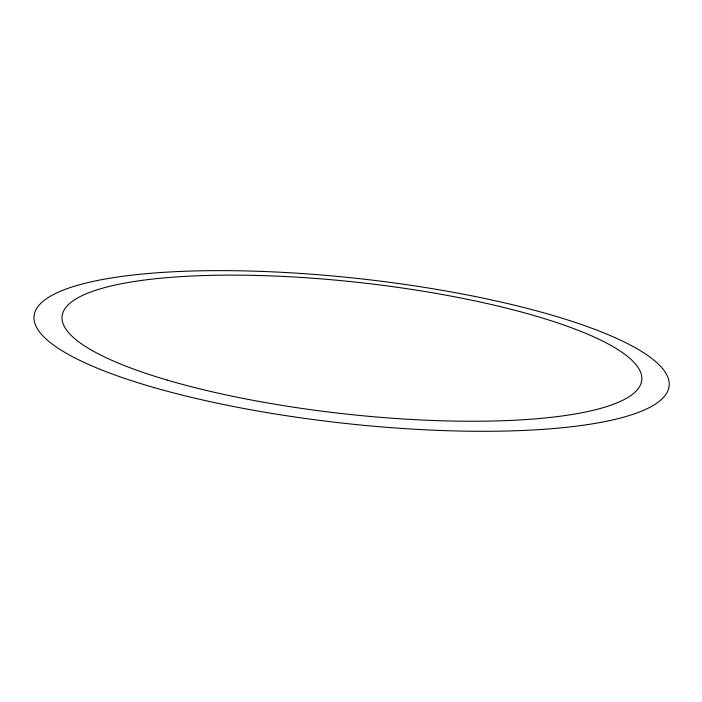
<?xml version="1.0" encoding="UTF-8"?>
<svg xmlns="http://www.w3.org/2000/svg" width="702" height="702" viewBox="0 0 702 702"><rect width="100%" height="100%" fill="white"/><g stroke="black" fill="none" stroke-linecap="round" stroke-linejoin="round"><path stroke-width="1.05" d="M154.177 387.601A319.445 72.718 6.3 0 0 665.786 394.559A319.445 72.718 6.3 0 0 234.854 270.726A319.445 72.718 6.3 0 0 154.177 387.601M167.234 380.098A291.593 66.085 6.3 0 0 637.802 389.162A291.593 66.085 6.3 0 0 250.693 275.316A291.593 66.085 6.3 0 0 167.234 380.098"/></g></svg>
